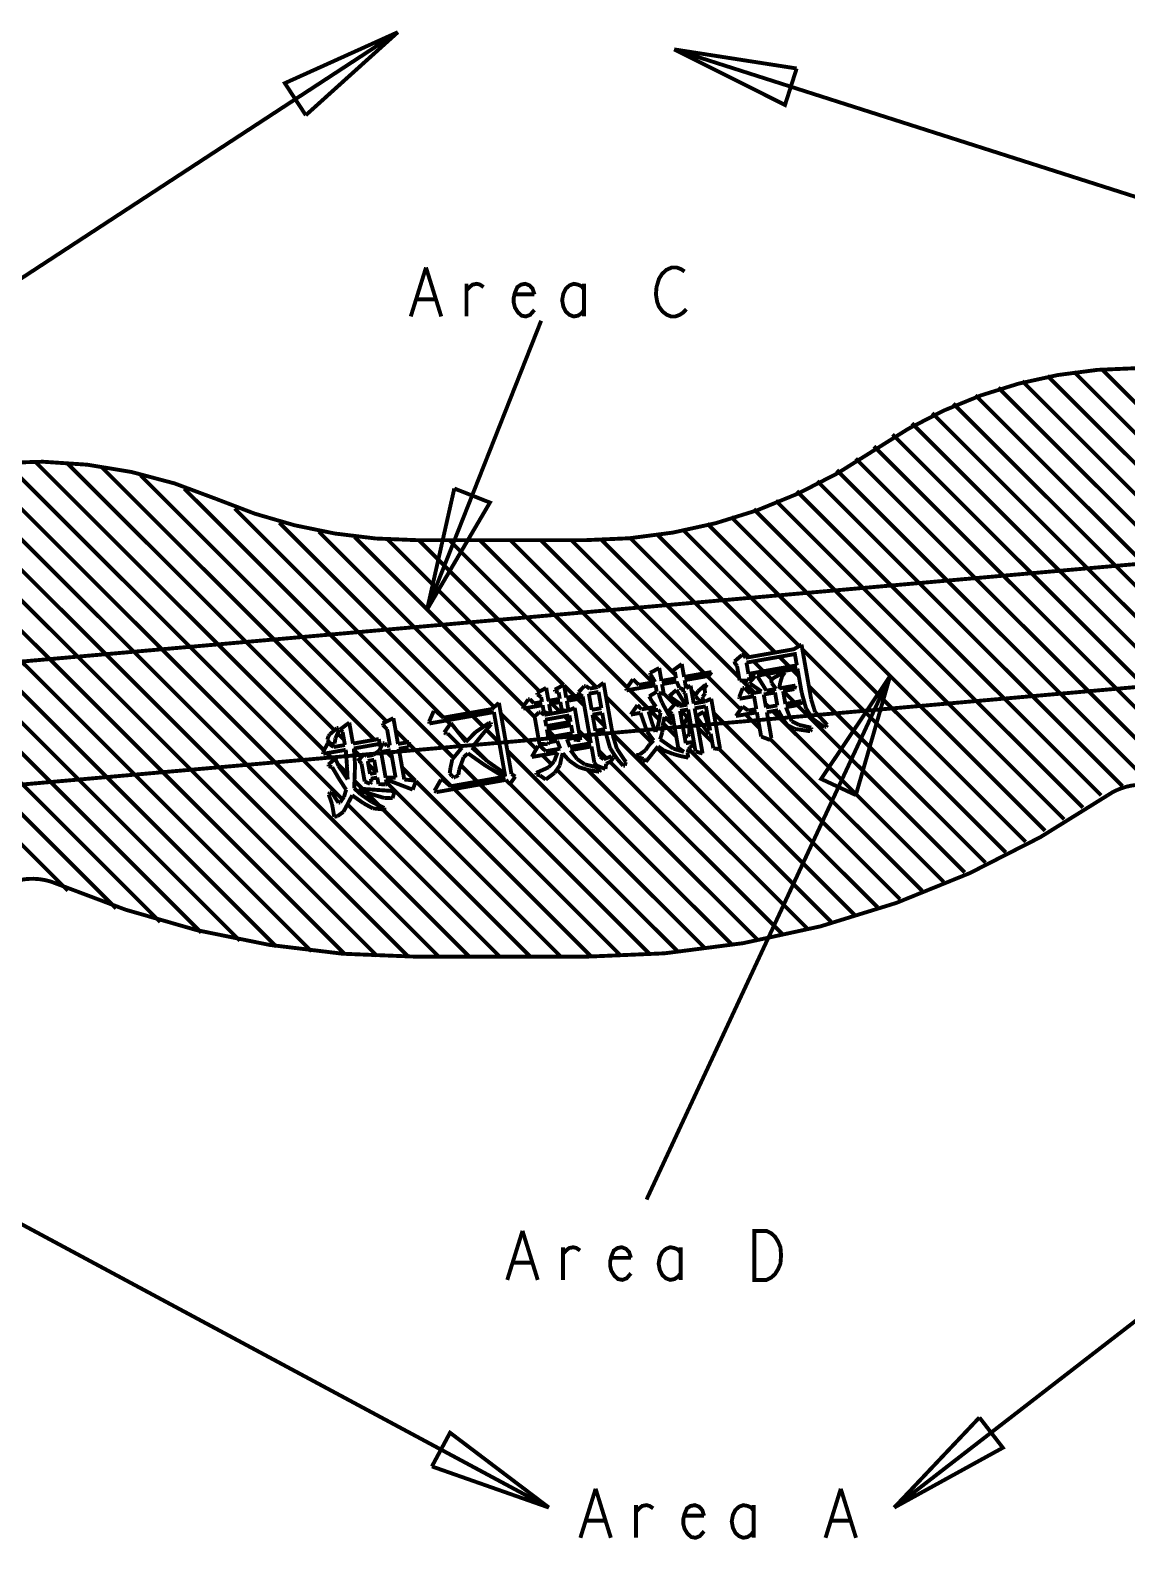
# Model space of a CAD drawing. Header units: millimetres. Extents: x 3885 to 4350, y -149 to 182.
# Drawn here: x 4093.67 to 4129.46, y -15.57 to 33.71 of the extents above; entities that cross this region are included whole.
import ezdxf

# ---------------------------------------------------------------- set-up
doc = ezdxf.new("R2010")
doc.units = ezdxf.units.MM
doc.header["$LTSCALE"] = 23.1
doc.layers.get('0').update_dxf_attribs({"linetype": 'CONTINUOUS'})

msp = doc.modelspace()

# ---------------------------------------------------------------- linework, layer by layer
at = {"const_width": 0.127}
for points in [[(4105.672, 33.651), (4079.614, 16.608)], [(4105.672, 33.651), (4101.982, 31.985), (4102.666, 30.939)], [(4102.666, 30.939), (4105.672, 33.651)], [(4114.686, 33.088), (4149.054, 22.102)], [(4114.686, 33.088), (4118.306, 31.275), (4118.686, 32.465)], [(4118.686, 32.465), (4114.686, 33.088)], [(4106.092, 24.368), (4106.589, 25.968)], [(4106.589, 25.968), (4107.087, 24.368)], [(4115.028, 25.835), (4114.909, 25.915), (4114.77, 25.968), (4114.61, 25.968), (4114.431, 25.888), (4114.292, 25.755), (4114.192, 25.595), (4114.113, 25.328), (4114.093, 25.088), (4114.133, 24.848), (4114.192, 24.688), (4114.312, 24.528), (4114.451, 24.422), (4114.59, 24.368), (4114.73, 24.368), (4114.869, 24.422), (4114.989, 24.502), (4115.088, 24.608)], [(4107.911, 25.222), (4108.011, 25.328), (4108.11, 25.408), (4108.249, 25.435), (4108.349, 25.408), (4108.468, 25.328)], [(4107.911, 24.368), (4107.911, 25.435)], [(4110.128, 25.088), (4110.069, 25.275), (4109.969, 25.382), (4109.83, 25.435), (4109.69, 25.408), (4109.571, 25.328), (4109.491, 25.142), (4109.452, 24.982), (4109.452, 24.822), (4109.491, 24.662), (4109.591, 24.502), (4109.71, 24.395), (4109.85, 24.368), (4109.989, 24.422), (4110.128, 24.582)], [(4109.491, 25.088), (4110.128, 25.088)], [(4111.748, 25.248), (4111.669, 25.355), (4111.549, 25.408), (4111.41, 25.435), (4111.271, 25.382), (4111.151, 25.275), (4111.072, 25.115), (4111.032, 24.902), (4111.072, 24.688), (4111.151, 24.528), (4111.271, 24.422), (4111.41, 24.368), (4111.549, 24.395), (4111.669, 24.475), (4111.748, 24.582)], [(4111.748, 24.368), (4111.748, 25.435)], [(4106.908, 24.928), (4106.271, 24.928)], [(4106.625, 14.802), (4110.347, 24.229)], [(4142.21, 9.086), (4128.641, 22.655)], [(4139.223, 9.086), (4126.048, 22.261)], [(4140.219, 9.086), (4126.869, 22.436)], [(4141.214, 9.086), (4127.731, 22.569)], [(4137.232, 9.086), (4124.516, 21.802)], [(4138.227, 9.086), (4125.265, 22.049)], [(4135.24, 9.086), (4123.109, 21.217)], [(4136.236, 9.086), (4123.798, 21.525)], [(4134.245, 9.086), (4122.449, 20.882)], [(4133.249, 9.086), (4121.815, 20.521)], [(4131.258, 9.086), (4120.61, 19.734)], [(4132.254, 9.086), (4121.206, 20.134)], [(4106.011, 3.47), (4090.213, 19.267)], [(4107.006, 3.469), (4091.06, 19.416)], [(4108.002, 3.469), (4091.932, 19.539)], [(4103.859, 8.608), (4092.853, 19.614)], [(4103.258, 10.204), (4093.832, 19.63)], [(4103.601, 10.858), (4094.88, 19.578)], [(4104.907, 10.547), (4096.015, 19.438)], [(4105.304, 11.146), (4097.269, 19.181)], [(4130.263, 9.086), (4119.994, 19.354)], [(4101.709, 3.789), (4086.828, 18.67)], [(4102.85, 3.644), (4087.674, 18.819)], [(4103.943, 3.546), (4088.52, 18.969)], [(4104.995, 3.489), (4089.367, 19.118)], [(4107.488, 9.958), (4098.698, 18.747)], [(4107.513, 18.752), (4106.625, 14.802)], [(4106.625, 14.802), (4108.675, 18.293), (4107.513, 18.752)], [(4129.317, 9.036), (4119.355, 18.997)], [(4097.913, 4.598), (4084.289, 18.223)], [(4099.253, 4.254), (4085.135, 18.372)], [(4100.513, 3.989), (4085.981, 18.521)], [(4128.027, 8.334), (4118.003, 18.358)], [(4128.625, 8.732), (4118.692, 18.665)], [(4094.901, 5.619), (4082.596, 17.924)], [(4096.474, 5.042), (4083.442, 18.073)], [(4107.169, 11.272), (4100.345, 18.096)], [(4126.794, 7.576), (4116.545, 17.826)], [(4127.417, 7.949), (4117.288, 18.078)], [(4081.527, 12.064), (4145.562, 17.666)], [(4108.015, 11.421), (4101.804, 17.632)], [(4108.814, 11.618), (4103.089, 17.343)], [(4117.987, 13.397), (4114.12, 17.263)], [(4118.77, 13.61), (4114.963, 17.416)], [(4126.159, 7.216), (4115.77, 17.605)], [(4109.776, 11.652), (4104.256, 17.171)], [(4110.298, 12.125), (4105.337, 17.087)], [(4111.791, 17.065), (4106.291, 17.065)], [(4111.791, 17.065), (4106.291, 17.065)], [(4111.081, 12.338), (4106.349, 17.07)], [(4112.155, 12.26), (4107.345, 17.07)], [(4113.154, 12.256), (4108.34, 17.07)], [(4113.986, 12.419), (4109.336, 17.07)], [(4114.727, 12.674), (4110.332, 17.07)], [(4115.679, 12.718), (4111.327, 17.07)], [(4116.807, 12.586), (4112.307, 17.085)], [(4117.141, 13.247), (4113.237, 17.151)], [(4145.562, 13.651), (4082.224, 8.109)], [(4116.896, 13.313), (4116.66, 13.108)], [(4117.02, 13.226), (4116.948, 13.322), (4116.896, 13.313)], [(4118.845, 13.656), (4118.6, 13.505), (4117.02, 13.226)], [(4118.693, 12.978), (4118.628, 13.346), (4117.048, 13.068)], [(4118.449, 12.935), (4118.126, 13.258)], [(4119.161, 11.865), (4118.845, 13.656)], [(4125.51, 6.869), (4118.871, 13.508)], [(4114.2, 12.892), (4113.902, 12.731)], [(4114.274, 12.47), (4114.2, 12.892)], [(4114.937, 13.022), (4114.649, 12.808)], [(4114.649, 12.808), (4114.711, 12.765)], [(4114.711, 12.765), (4114.748, 12.554)], [(4115.012, 12.6), (4114.937, 13.022)], [(4115.907, 12.758), (4115.012, 12.6)], [(4115.82, 12.634), (4115.907, 12.758)], [(4116.66, 13.108), (4116.669, 13.056), (4116.741, 12.959)], [(4116.741, 12.959), (4116.824, 12.485)], [(4117.048, 13.068), (4117.113, 12.699)], [(4117.113, 12.699), (4118.693, 12.978)], [(4117.602, 12.786), (4117.279, 13.109)], [(4117.395, 12.64), (4118.712, 12.872)], [(4118.755, 12.629), (4118.541, 12.843)], [(4118.712, 12.872), (4118.851, 12.082)], [(4111.092, 12.344), (4110.794, 12.183)], [(4111.166, 11.922), (4111.092, 12.344)], [(4111.447, 11.972), (4111.095, 12.323)], [(4111.752, 12.297), (4111.569, 12.102)], [(4111.804, 12.306), (4111.752, 12.297)], [(4111.928, 12.219), (4111.804, 12.306)], [(4112.192, 12.266), (4111.928, 12.219)], [(4112.384, 12.408), (4112.192, 12.266)], [(4112.691, 10.67), (4112.384, 12.408)], [(4113.342, 12.523), (4113.124, 12.213)], [(4113.134, 12.161), (4114.082, 12.328)], [(4113.537, 12.34), (4113.342, 12.523)], [(4114.063, 12.433), (4113.537, 12.34)], [(4121.738, 12.632), (4113.787, -4.463)], [(4113.902, 12.731), (4113.912, 12.678)], [(4113.912, 12.678), (4113.983, 12.582)], [(4113.983, 12.582), (4114.063, 12.433)], [(4114.083, 12.323), (4114.078, 12.327)], [(4114.082, 12.328), (4114.119, 12.117)], [(4114.748, 12.554), (4114.274, 12.47)], [(4114.767, 12.449), (4114.293, 12.365)], [(4114.293, 12.365), (4114.348, 12.049)], [(4114.857, 12.247), (4114.767, 12.449)], [(4115.03, 12.495), (4115.82, 12.634)], [(4115.077, 12.231), (4115.03, 12.495)], [(4115.137, 12.264), (4115.057, 12.344)], [(4115.225, 12.312), (4115.077, 12.231)], [(4115.328, 11.733), (4115.225, 12.312)], [(4115.709, 12.343), (4115.473, 12.138)], [(4115.675, 12.228), (4115.761, 12.352)], [(4115.761, 12.352), (4115.709, 12.343)], [(4116.856, 11.541), (4115.771, 12.626)], [(4116.824, 12.485), (4117.097, 12.479)], [(4117.31, 12.082), (4116.909, 12.483)], [(4117.097, 12.479), (4117.14, 12.541)], [(4117.131, 12.594), (4117.342, 12.631)], [(4117.14, 12.541), (4117.131, 12.594)], [(4117.342, 12.631), (4117.159, 12.436)], [(4117.159, 12.436), (4117.168, 12.383)], [(4117.168, 12.383), (4117.54, 12.123)], [(4117.698, 12.151), (4117.395, 12.64)], [(4117.871, 12.517), (4117.695, 12.693)], [(4118.247, 12.736), (4117.949, 12.575), (4117.853, 12.504)], [(4117.853, 12.504), (4117.872, 12.399)], [(4117.872, 12.399), (4118.014, 12.206)], [(4118.12, 12.225), (4118.144, 12.392)], [(4118.646, 12.318), (4118.12, 12.225)], [(4118.157, 12.231), (4118.125, 12.263)], [(4118.144, 12.392), (4118.213, 12.622)], [(4118.213, 12.622), (4118.299, 12.745)], [(4118.299, 12.745), (4118.247, 12.736)], [(4118.612, 12.203), (4118.646, 12.318)], [(4124.848, 6.535), (4119.084, 12.299)], [(4121.738, 12.632), (4119.485, 9.269), (4120.618, 8.742)], [(4120.618, 8.742), (4121.738, 12.632)], [(4109.927, 11.867), (4109.753, 11.619)], [(4109.979, 11.876), (4109.927, 11.867)], [(4110.112, 11.736), (4109.979, 11.876)], [(4110.376, 11.783), (4110.112, 11.736)], [(4110.512, 12.242), (4110.215, 12.08)], [(4110.215, 12.08), (4110.224, 12.028)], [(4110.224, 12.028), (4110.348, 11.941)], [(4110.348, 11.941), (4110.376, 11.783)], [(4110.587, 11.82), (4110.512, 12.242)], [(4110.601, 11.822), (4110.583, 11.84)], [(4110.955, 11.885), (4110.587, 11.82)], [(4110.605, 11.715), (4110.974, 11.78)], [(4110.794, 12.183), (4110.804, 12.13)], [(4110.804, 12.13), (4110.918, 12.096)], [(4110.918, 12.096), (4110.955, 11.885)], [(4110.974, 11.78), (4111.021, 11.516)], [(4111.64, 12.006), (4111.166, 11.922)], [(4111.185, 11.817), (4111.606, 11.891)], [(4111.231, 11.553), (4111.185, 11.817)], [(4111.755, 11.664), (4111.539, 11.879)], [(4111.569, 12.102), (4111.578, 12.049)], [(4111.578, 12.049), (4111.702, 11.962)], [(4111.606, 11.891), (4111.64, 12.006)], [(4111.702, 11.962), (4111.971, 10.435)], [(4112.22, 12.108), (4111.904, 12.052)], [(4111.904, 12.052), (4111.996, 11.526)], [(4112.313, 11.581), (4112.22, 12.108)], [(4113.953, 10.461), (4112.465, 11.949)], [(4113.124, 12.213), (4113.134, 12.161)], [(4113.832, 11.578), (4113.232, 12.178)], [(4114.119, 12.117), (4113.874, 11.965)], [(4113.874, 11.965), (4113.955, 11.816)], [(4113.955, 11.816), (4114.097, 11.624)], [(4114.348, 12.049), (4114.181, 12.074)], [(4114.181, 12.074), (4114.19, 12.021)], [(4114.19, 12.021), (4114.29, 11.767)], [(4114.29, 11.767), (4114.612, 11.172)], [(4114.701, 11.704), (4114.347, 12.059)], [(4114.761, 12.176), (4114.525, 11.971)], [(4114.525, 11.971), (4114.959, 11.668)], [(4115.064, 11.686), (4114.761, 12.176)], [(4115.033, 12.17), (4114.857, 12.247)], [(4114.981, 12.16), (4115.033, 12.17)], [(4114.99, 12.108), (4114.981, 12.16)], [(4115.052, 12.064), (4114.99, 12.108)], [(4115.117, 11.695), (4115.052, 12.064)], [(4115.387, 12.014), (4115.255, 12.147)], [(4115.696, 11.798), (4115.328, 11.733)], [(4115.473, 12.138), (4115.387, 12.014)], [(4115.387, 12.014), (4115.396, 11.962)], [(4115.396, 11.962), (4115.467, 11.866)], [(4115.467, 11.866), (4115.591, 11.779)], [(4115.591, 11.779), (4115.634, 11.841)], [(4115.617, 11.784), (4115.604, 11.797)], [(4115.616, 11.946), (4115.703, 12.07)], [(4115.634, 11.841), (4115.616, 11.946)], [(4115.703, 12.07), (4115.675, 12.228)], [(4115.898, 11.887), (4115.696, 11.798)], [(4116.186, 10.255), (4115.898, 11.887)], [(4116.923, 12.231), (4116.812, 11.94)], [(4116.812, 11.94), (4116.821, 11.887)], [(4116.821, 11.887), (4117.295, 11.971)], [(4116.976, 12.241), (4116.923, 12.231)], [(4117.171, 12.058), (4116.976, 12.241)], [(4117.54, 12.123), (4117.171, 12.058)], [(4117.295, 11.971), (4117.37, 11.549)], [(4117.98, 12.092), (4117.611, 12.027)], [(4117.611, 12.027), (4117.686, 11.605)], [(4118.014, 12.206), (4117.698, 12.151)], [(4118.055, 11.67), (4117.98, 12.092)], [(4118.244, 12.138), (4118.612, 12.203)], [(4118.318, 11.717), (4118.244, 12.138)], [(4118.618, 11.77), (4118.249, 12.139)], [(4118.845, 11.81), (4118.318, 11.717)], [(4118.811, 11.695), (4118.845, 11.81)], [(4118.851, 12.082), (4118.996, 11.565)], [(4119.288, 11.453), (4119.161, 11.865)], [(4106.843, 11.486), (4106.688, 11.133)], [(4106.698, 11.08), (4108.805, 11.452)], [(4106.896, 11.495), (4106.843, 11.486)], [(4107.153, 11.269), (4106.896, 11.495)], [(4108.734, 11.548), (4107.153, 11.269)], [(4108.464, 10.973), (4108.108, 11.329)], [(4108.969, 11.752), (4108.734, 11.548)], [(4108.805, 11.452), (4109.176, 9.344)], [(4109.378, 9.434), (4108.969, 11.752)], [(4110.189, 10.243), (4109.031, 11.401)], [(4109.753, 11.619), (4109.762, 11.566)], [(4109.762, 11.566), (4110.394, 11.677)], [(4110.137, 11.291), (4109.847, 11.581)], [(4110.274, 11.439), (4110.134, 11.306)], [(4110.134, 11.306), (4110.292, 10.41)], [(4110.326, 11.448), (4110.274, 11.439)], [(4110.45, 11.361), (4110.326, 11.448)], [(4110.394, 11.677), (4110.432, 11.467)], [(4110.432, 11.467), (4110.608, 11.389)], [(4111.24, 11.501), (4110.45, 11.361)], [(4111.268, 11.343), (4110.478, 11.203)], [(4110.652, 11.451), (4110.605, 11.715)], [(4110.608, 11.389), (4110.652, 11.451)], [(4110.97, 11.453), (4110.693, 11.73)], [(4111.021, 11.516), (4111.188, 11.492)], [(4111.293, 11.13), (4111.109, 11.314)], [(4111.188, 11.492), (4111.231, 11.553)], [(4111.442, 11.591), (4111.24, 11.501)], [(4111.306, 11.132), (4111.268, 11.343)], [(4111.628, 10.537), (4111.442, 11.591)], [(4111.996, 11.526), (4112.313, 11.581)], [(4112.341, 11.423), (4112.024, 11.367)], [(4112.024, 11.367), (4112.117, 10.84)], [(4112.414, 11.005), (4112.047, 11.371)], [(4112.433, 10.896), (4112.341, 11.423)], [(4113.49, 11.68), (4113.273, 11.37)], [(4113.273, 11.37), (4113.589, 11.426)], [(4113.623, 11.541), (4113.49, 11.68)], [(4113.589, 11.426), (4113.806, 10.813)], [(4114.097, 11.624), (4113.623, 11.541)], [(4114.169, 11.528), (4113.853, 11.472)], [(4113.853, 11.472), (4113.98, 11.06)], [(4114.203, 11.207), (4113.925, 11.485)], [(4114.156, 10.983), (4114.215, 11.265), (4114.24, 11.432)], [(4114.24, 11.432), (4114.169, 11.528)], [(4114.373, 11.293), (4114.314, 11.011)], [(4114.568, 11.11), (4114.373, 11.293)], [(4114.503, 11.479), (4114.73, 11.736)], [(4114.627, 11.392), (4114.503, 11.479)], [(4114.822, 10.286), (4114.627, 11.392)], [(4114.73, 11.736), (4114.854, 11.649)], [(4114.854, 11.649), (4115.117, 11.695)], [(4114.881, 11.491), (4115.145, 11.537)], [(4115.067, 10.437), (4114.881, 11.491)], [(4115.117, 11.289), (4114.91, 11.496)], [(4115.129, 11.318), (4114.974, 10.964)], [(4115.191, 11.274), (4115.129, 11.318)], [(4115.145, 11.537), (4115.386, 10.168)], [(4115.176, 11.054), (4115.191, 11.274)], [(4115.356, 11.575), (4115.724, 11.64)], [(4115.616, 10.1), (4115.356, 11.575)], [(4115.647, 11.463), (4115.402, 11.311)], [(4115.402, 11.311), (4115.83, 10.735)], [(4115.864, 10.849), (4115.647, 11.463)], [(4115.724, 11.64), (4115.864, 10.849)], [(4122.059, 5.342), (4115.98, 11.421)], [(4116.92, 11.633), (4116.704, 11.323)], [(4116.704, 11.323), (4117.388, 11.444)], [(4117.106, 11.503), (4116.92, 11.633)], [(4117.482, 10.915), (4117.018, 11.379)], [(4117.37, 11.549), (4117.106, 11.503)], [(4117.388, 11.444), (4117.527, 10.654)], [(4117.772, 11.621), (4117.664, 11.728)], [(4117.686, 11.605), (4118.055, 11.67)], [(4117.714, 11.447), (4118.082, 11.512)], [(4117.862, 10.604), (4117.714, 11.447)], [(4123.483, 5.91), (4117.911, 11.482)], [(4118.082, 11.512), (4118.244, 11.215)], [(4118.336, 11.611), (4118.811, 11.695)], [(4118.436, 11.357), (4118.336, 11.611)], [(4118.525, 11.156), (4118.436, 11.357)], [(4124.173, 6.215), (4118.711, 11.677)], [(4118.996, 11.565), (4119.22, 11.224)], [(4119.688, 11.035), (4119.288, 11.453)], [(4103.682, 10.929), (4103.447, 10.724)], [(4103.735, 10.938), (4103.682, 10.929)], [(4103.71, 10.77), (4103.744, 10.885)], [(4103.744, 10.885), (4103.735, 10.938)], [(4104.085, 11.108), (4103.797, 10.894)], [(4103.797, 10.894), (4103.868, 10.798)], [(4103.868, 10.798), (4103.943, 10.377)], [(4104.206, 10.423), (4104.085, 11.108)], [(4105.526, 11.254), (4105.176, 11.083)], [(4105.176, 11.083), (4105.185, 11.03)], [(4105.185, 11.03), (4105.319, 10.891)], [(4105.319, 10.891), (4105.411, 10.364)], [(4105.675, 10.411), (4105.526, 11.254)], [(4105.984, 10.465), (4105.597, 10.852)], [(4106.688, 11.133), (4106.698, 11.08)], [(4107.401, 11.095), (4107.184, 10.786)], [(4107.184, 10.786), (4107.246, 10.742)], [(4107.378, 11.062), (4107.261, 11.179)], [(4107.89, 10.476), (4107.401, 11.095)], [(4107.928, 10.513), (4107.61, 10.83)], [(4108.213, 10.804), (4107.89, 10.476)], [(4108.65, 11.098), (4108.213, 10.804)], [(4108.442, 10.736), (4108.712, 11.055)], [(4108.98, 10.456), (4108.561, 10.876)], [(4108.703, 11.108), (4108.65, 11.098)], [(4108.712, 11.055), (4108.703, 11.108)], [(4110.478, 11.203), (4110.515, 10.993)], [(4110.515, 10.993), (4111.306, 11.132)], [(4111.324, 11.027), (4110.534, 10.887)], [(4110.534, 10.887), (4110.58, 10.624)], [(4110.77, 10.657), (4110.539, 10.888)], [(4111.371, 10.763), (4111.324, 11.027)], [(4111.968, 10.455), (4111.572, 10.851)], [(4112.117, 10.84), (4112.433, 10.896)], [(4112.136, 10.735), (4112.452, 10.791)], [(4112.452, 10.791), (4112.597, 10.274)], [(4113.806, 10.813), (4114.02, 10.524)], [(4113.98, 11.06), (4114.079, 10.806)], [(4114.079, 10.806), (4114.156, 10.983)], [(4114.299, 10.791), (4114.231, 10.561)], [(4114.314, 11.011), (4114.299, 10.791)], [(4114.758, 10.652), (4114.329, 11.081)], [(4114.63, 11.067), (4114.568, 11.11)], [(4114.612, 11.172), (4114.674, 11.129)], [(4114.674, 11.129), (4114.63, 11.067)], [(4115.179, 10.729), (4115.176, 11.054)], [(4115.204, 11.202), (4115.187, 11.218)], [(4115.929, 10.476), (4115.468, 10.938)], [(4118.244, 11.215), (4118.386, 11.023)], [(4118.386, 11.023), (4118.625, 10.902)], [(4118.764, 11.035), (4118.525, 11.156)], [(4118.625, 10.902), (4119.126, 10.827)], [(4119.161, 10.942), (4118.764, 11.035)], [(4119.126, 10.827), (4119.17, 10.889)], [(4119.17, 10.889), (4119.161, 10.942)], [(4119.22, 11.224), (4119.591, 10.963)], [(4119.591, 10.963), (4119.644, 10.973)], [(4119.644, 10.973), (4119.688, 11.035)], [(4103.388, 10.442), (4103.224, 10.141)], [(4103.404, 10.662), (4103.37, 10.547)], [(4103.37, 10.547), (4103.441, 10.451)], [(4103.574, 10.312), (4103.388, 10.442)], [(4103.447, 10.724), (4103.404, 10.662)], [(4103.441, 10.451), (4103.503, 10.408)], [(4103.503, 10.408), (4103.608, 10.426)], [(4103.943, 10.377), (4103.574, 10.312)], [(4103.608, 10.426), (4103.633, 10.594)], [(4103.633, 10.594), (4103.71, 10.77)], [(4103.913, 10.545), (4103.704, 10.755)], [(4105.049, 10.572), (4104.206, 10.423)], [(4104.234, 10.265), (4105.077, 10.414)], [(4105.128, 10.326), (4105.045, 10.408)], [(4105.077, 10.414), (4105.049, 10.572)], [(4105.182, 10.433), (4105.061, 10.194)], [(4105.235, 10.442), (4105.182, 10.433)], [(4105.306, 10.346), (4105.235, 10.442)], [(4105.411, 10.364), (4105.306, 10.346)], [(4106.044, 10.476), (4105.675, 10.411)], [(4105.703, 10.253), (4106.019, 10.308)], [(4106.019, 10.308), (4106.044, 10.476)], [(4107.415, 9.034), (4106.035, 10.415)], [(4107.246, 10.742), (4107.299, 10.751)], [(4107.299, 10.751), (4107.76, 10.29)], [(4107.76, 10.29), (4107.447, 9.909)], [(4108.086, 10.293), (4108.442, 10.736)], [(4108.6, 9.84), (4108.086, 10.293)], [(4108.601, 9.839), (4108.113, 10.327)], [(4110.249, 10.348), (4110.041, 9.986)], [(4110.301, 10.357), (4110.249, 10.348)], [(4110.292, 10.41), (4110.565, 10.404)], [(4110.497, 10.175), (4110.301, 10.357)], [(4110.565, 10.404), (4110.608, 10.466)], [(4110.58, 10.624), (4111.371, 10.763)], [(4110.608, 10.466), (4110.871, 10.512)], [(4110.871, 10.512), (4110.971, 10.258)], [(4111.188, 10.568), (4111.398, 10.605)], [(4111.287, 10.314), (4111.188, 10.568)], [(4111.971, 10.435), (4111.287, 10.314)], [(4111.305, 10.209), (4111.99, 10.329)], [(4111.398, 10.605), (4111.408, 10.552)], [(4111.408, 10.552), (4111.628, 10.537)], [(4111.99, 10.329), (4112.083, 9.803)], [(4112.266, 9.998), (4112.136, 10.735)], [(4119.021, 4.398), (4112.678, 10.741)], [(4112.818, 10.258), (4112.691, 10.67)], [(4113.88, 10.391), (4113.75, 10.205)], [(4113.762, 9.827), (4114.162, 10.332)], [(4114.02, 10.524), (4113.88, 10.391)], [(4119.806, 4.608), (4114.127, 10.288)], [(4114.162, 10.332), (4114.348, 10.202), (4114.64, 10.09)], [(4114.231, 10.561), (4114.664, 10.258)], [(4115.021, 10.701), (4115.083, 10.657)], [(4115.278, 10.474), (4115.067, 10.437)], [(4115.083, 10.657), (4115.135, 10.667)], [(4115.135, 10.667), (4115.179, 10.729)], [(4115.157, 10.236), (4115.2, 10.298)], [(4115.2, 10.298), (4115.296, 10.369)], [(4115.34, 10.431), (4115.278, 10.474)], [(4115.296, 10.369), (4115.34, 10.431)], [(4115.83, 10.735), (4115.882, 10.744)], [(4115.882, 10.744), (4115.966, 10.27)], [(4117.527, 10.654), (4117.819, 10.542)], [(4117.819, 10.542), (4117.862, 10.604)], [(4122.778, 5.618), (4117.834, 10.563)], [(4103.224, 10.141), (4103.233, 10.089)], [(4103.233, 10.089), (4103.971, 10.219)], [(4103.575, 9.888), (4103.353, 10.11)], [(4103.639, 9.943), (4103.404, 9.739)], [(4103.648, 9.891), (4103.639, 9.943)], [(4103.738, 9.689), (4103.648, 9.891)], [(4103.971, 10.219), (4104.011, 9.683)], [(4104.246, 8.964), (4104.274, 9.729), (4104.234, 10.265)], [(4104.479, 9.979), (4104.237, 10.221)], [(4104.597, 10.058), (4104.544, 10.049), (4104.361, 9.853)], [(4104.361, 9.853), (4104.414, 9.863)], [(4104.414, 9.863), (4104.485, 9.766)], [(4104.659, 10.014), (4104.597, 10.058)], [(4104.869, 10.052), (4104.659, 10.014)], [(4104.897, 9.893), (4104.687, 9.856)], [(4104.687, 9.856), (4104.761, 9.435)], [(4105.061, 10.194), (4104.869, 10.052)], [(4104.972, 9.472), (4104.897, 9.893)], [(4105.439, 10.206), (4105.123, 10.151)], [(4105.123, 10.151), (4105.272, 9.308)], [(4105.481, 9.973), (4105.276, 10.178)], [(4105.597, 9.311), (4105.439, 10.206)], [(4105.879, 9.252), (4105.703, 10.253)], [(4107.447, 9.909), (4107.388, 9.627)], [(4107.671, 9.568), (4107.816, 9.974)], [(4107.816, 9.974), (4107.956, 10.107)], [(4107.956, 10.107), (4108.513, 9.716), (4109.062, 9.378)], [(4109.096, 9.493), (4108.6, 9.84)], [(4115.688, 3.749), (4109.244, 10.192)], [(4110.041, 9.986), (4110.884, 10.134)], [(4110.683, 9.748), (4110.386, 10.046)], [(4110.971, 10.258), (4110.497, 10.175)], [(4110.772, 9.843), (4110.589, 9.648)], [(4110.884, 10.134), (4110.772, 9.843)], [(4110.958, 9.713), (4111.017, 9.995)], [(4111.017, 9.995), (4111.051, 10.109)], [(4111.051, 10.109), (4111.256, 9.874)], [(4111.256, 9.874), (4111.566, 9.657)], [(4111.519, 9.92), (4111.305, 10.209)], [(4111.767, 9.747), (4111.519, 9.92)], [(4112.083, 9.803), (4112.154, 9.706)], [(4112.478, 9.945), (4112.232, 10.192)], [(4112.39, 9.911), (4112.266, 9.998)], [(4112.644, 10.01), (4112.39, 9.911)], [(4112.47, 9.762), (4112.619, 9.843)], [(4118.218, 4.206), (4112.594, 9.829)], [(4112.597, 10.274), (4112.821, 9.933)], [(4112.619, 9.843), (4112.706, 9.967)], [(4112.706, 9.967), (4112.644, 10.01)], [(4113.112, 9.821), (4112.818, 10.258)], [(4112.821, 9.933), (4113.025, 9.697)], [(4113.078, 9.706), (4113.112, 9.821)], [(4113.558, 10.063), (4113.453, 10.044)], [(4113.453, 10.044), (4113.462, 9.991)], [(4113.462, 9.991), (4113.691, 9.923)], [(4113.75, 10.205), (4113.558, 10.063)], [(4113.691, 9.923), (4113.762, 9.827)], [(4114.64, 10.09), (4114.869, 10.022)], [(4114.664, 10.258), (4115.008, 10.155)], [(4115.008, 10.155), (4114.822, 10.286)], [(4114.869, 10.022), (4115.151, 9.963)], [(4115.123, 10.121), (4115.157, 10.236)], [(4115.151, 9.963), (4115.123, 10.121)], [(4120.573, 4.836), (4115.164, 10.246)], [(4115.386, 10.168), (4115.616, 10.1)], [(4115.966, 10.27), (4116.133, 10.245)], [(4116.133, 10.245), (4116.186, 10.255)], [(4121.324, 5.081), (4116.156, 10.249)], [(4103.404, 9.739), (4103.413, 9.686)], [(4103.413, 9.686), (4103.528, 9.652)], [(4103.528, 9.652), (4103.76, 9.258), (4103.983, 8.917)], [(4104.023, 9.44), (4103.71, 9.753)], [(4104.032, 9.252), (4103.738, 9.689)], [(4104.011, 9.683), (4104.032, 9.252)], [(4104.485, 9.766), (4104.587, 9.187)], [(4104.968, 9.49), (4104.705, 9.754)], [(4104.761, 9.435), (4104.972, 9.472)], [(4104.789, 9.277), (4104.999, 9.314)], [(4104.999, 9.314), (4105.037, 9.103)], [(4105.272, 9.308), (4105.325, 9.317)], [(4105.325, 9.317), (4105.597, 9.311)], [(4106.239, 9.214), (4105.81, 9.644)], [(4107.388, 9.627), (4107.364, 9.459)], [(4107.364, 9.459), (4107.435, 9.363)], [(4109.176, 9.344), (4107.385, 9.028)], [(4107.435, 9.363), (4107.497, 9.32)], [(4107.497, 9.32), (4107.55, 9.329)], [(4107.55, 9.329), (4107.646, 9.4)], [(4107.646, 9.4), (4107.671, 9.568)], [(4108.262, 9.183), (4107.725, 9.72)], [(4109.062, 9.378), (4109.105, 9.44)], [(4109.108, 9.332), (4109.062, 9.379)], [(4109.105, 9.44), (4109.096, 9.493)], [(4109.328, 9.1), (4109.502, 9.347)], [(4109.502, 9.347), (4109.378, 9.434)], [(4110.589, 9.648), (4110.187, 9.468)], [(4110.187, 9.468), (4110.196, 9.416)], [(4110.196, 9.416), (4110.311, 9.381)], [(4110.311, 9.381), (4110.497, 9.251)], [(4110.497, 9.251), (4110.785, 9.465)], [(4110.785, 9.465), (4110.958, 9.713)], [(4116.552, 3.88), (4110.86, 9.572)], [(4111.566, 9.657), (4111.91, 9.555)], [(4112.278, 9.62), (4111.767, 9.747)], [(4117.395, 4.033), (4111.857, 9.57)], [(4111.91, 9.555), (4112.244, 9.505)], [(4112.154, 9.706), (4112.445, 9.595)], [(4112.244, 9.505), (4112.287, 9.567)], [(4112.287, 9.567), (4112.278, 9.62)], [(4112.445, 9.595), (4112.47, 9.762)], [(4113.025, 9.697), (4113.078, 9.706)], [(4121.869, -14.52), (4152.998, 9.566)], [(4103.456, 8.825), (4103.413, 8.763)], [(4103.509, 8.834), (4103.456, 8.825)], [(4103.732, 8.493), (4103.509, 8.834)], [(4103.983, 8.917), (4103.915, 8.688)], [(4104.441, 8.781), (4104.246, 8.964)], [(4104.518, 8.945), (4104.255, 9.208)], [(4104.466, 8.948), (4104.423, 8.886)], [(4104.423, 8.886), (4105.226, 8.648)], [(4105.566, 8.871), (4104.466, 8.948)], [(4104.587, 9.187), (4104.764, 9.109)], [(4105.06, 8.403), (4104.641, 8.821)], [(4104.764, 9.109), (4104.807, 9.171)], [(4104.807, 9.171), (4104.789, 9.277)], [(4105.037, 9.103), (4105.256, 9.088)], [(4105.256, 9.088), (4105.309, 9.097)], [(4105.281, 9.255), (4106.155, 8.92)], [(4105.309, 9.097), (4105.281, 9.255)], [(4110.989, 3.469), (4105.298, 9.16)], [(4105.498, 8.641), (4105.566, 8.871)], [(4106.267, 9.212), (4105.879, 9.252)], [(4106.155, 8.92), (4106.267, 9.212)], [(4111.982, 3.472), (4106.26, 9.194)], [(4107.075, 9.245), (4106.868, 8.883)], [(4106.868, 8.883), (4106.93, 8.839)], [(4106.93, 8.839), (4109.195, 9.239)], [(4107.128, 9.255), (4107.075, 9.245)], [(4107.385, 9.028), (4107.128, 9.255)], [(4112.949, 3.5), (4107.508, 8.942)], [(4113.888, 3.557), (4108.354, 9.091)], [(4109.195, 9.239), (4109.328, 9.1)], [(4114.8, 3.641), (4109.333, 9.107)], [(4103.413, 8.763), (4103.521, 8.456)], [(4103.521, 8.456), (4103.595, 8.034)], [(4103.785, 8.502), (4103.732, 8.493)], [(4103.915, 8.688), (4103.785, 8.502)], [(4103.893, 8.195), (4104.057, 8.496)], [(4108.998, 3.469), (4104.027, 8.44)], [(4104.057, 8.496), (4104.178, 8.735)], [(4104.178, 8.735), (4104.55, 8.474)], [(4104.813, 8.521), (4104.441, 8.781)], [(4104.55, 8.474), (4104.85, 8.31)], [(4105.229, 8.322), (4104.813, 8.521)], [(4105.226, 8.648), (4105.498, 8.641)], [(4105.238, 8.27), (4105.229, 8.322)], [(4103.595, 8.034), (4103.701, 8.053)], [(4103.701, 8.053), (4103.893, 8.195)], [(4104.85, 8.31), (4105.238, 8.27)], [(4109.993, 3.469), (4105.188, 8.275)], [(4110.601, -14.52), (4076.797, 3.65)], [(4111.791, 3.465), (4106.291, 3.465)], [(4111.791, 3.465), (4106.291, 3.465)], [(4109.241, -7.087), (4109.739, -5.487)], [(4109.739, -5.487), (4110.236, -7.087)], [(4111.06, -6.234), (4111.16, -6.127), (4111.259, -6.047), (4111.398, -6.02), (4111.498, -6.047), (4111.617, -6.127)], [(4111.06, -7.087), (4111.06, -6.02)], [(4113.277, -6.367), (4113.218, -6.18), (4113.118, -6.074), (4112.979, -6.02), (4112.839, -6.047), (4112.72, -6.127), (4112.641, -6.314), (4112.601, -6.474), (4112.601, -6.634), (4112.641, -6.794), (4112.74, -6.954), (4112.859, -7.06), (4112.999, -7.087), (4113.138, -7.034), (4113.277, -6.874)], [(4112.641, -6.367), (4113.277, -6.367)], [(4114.897, -6.207), (4114.818, -6.1), (4114.698, -6.047), (4114.559, -6.02), (4114.42, -6.074), (4114.3, -6.18), (4114.221, -6.34), (4114.181, -6.554), (4114.221, -6.767), (4114.3, -6.927), (4114.42, -7.034), (4114.559, -7.087), (4114.698, -7.06), (4114.818, -6.98), (4114.897, -6.874)], [(4114.897, -7.087), (4114.897, -6.02)], [(4110.057, -6.527), (4109.42, -6.527)], [(4124.651, -11.578), (4121.869, -14.52)], [(4121.869, -14.52), (4125.415, -12.567), (4124.651, -11.578)], [(4110.601, -14.52), (4107.374, -12.076), (4106.782, -13.177)], [(4106.782, -13.177), (4110.601, -14.52)], [(4111.628, -15.507), (4112.125, -13.906)], [(4112.125, -13.906), (4112.622, -15.507)], [(4119.629, -15.507), (4120.126, -13.906)], [(4120.126, -13.906), (4120.623, -15.507)], [(4113.446, -14.653), (4113.546, -14.547), (4113.646, -14.467), (4113.785, -14.44), (4113.884, -14.467), (4114.004, -14.547)], [(4113.446, -15.507), (4113.446, -14.44)], [(4115.664, -14.787), (4115.604, -14.6), (4115.504, -14.493), (4115.365, -14.44), (4115.226, -14.467), (4115.106, -14.547), (4115.027, -14.733), (4114.987, -14.893), (4114.987, -15.053), (4115.027, -15.213), (4115.126, -15.373), (4115.246, -15.48), (4115.385, -15.507), (4115.524, -15.453), (4115.664, -15.293)], [(4115.027, -14.787), (4115.664, -14.787)], [(4117.284, -14.627), (4117.204, -14.52), (4117.085, -14.467), (4116.945, -14.44), (4116.806, -14.493), (4116.687, -14.6), (4116.607, -14.76), (4116.567, -14.973), (4116.607, -15.187), (4116.687, -15.347), (4116.806, -15.453), (4116.945, -15.507), (4117.085, -15.48), (4117.204, -15.4), (4117.284, -15.293)], [(4117.284, -15.507), (4117.284, -14.44)], [(4112.443, -14.947), (4111.807, -14.947)], [(4120.444, -14.947), (4119.808, -14.947)]]:
    msp.add_lwpolyline(points, dxfattribs=at)
for points in [[(4121.224, 20.006, -0.152261), (4129.805, 22.681)], [(4121.224, 20.006, -0.152261), (4129.805, 22.681)], [(4121.224, 20.006, -0.152262), (4111.791, 17.065)], [(4121.224, 20.006, -0.152262), (4111.791, 17.065)], [(4091.18, 19.399, -0.145888), (4099.75, 18.408)], [(4091.18, 19.399, -0.145888), (4099.75, 18.408)], [(4106.291, 17.065, -0.101578), (4099.751, 18.407)], [(4106.291, 17.065, -0.101578), (4099.751, 18.407)], [(4128.832, 8.733, -0.151027), (4129.961, 9.082)], [(4128.832, 8.733, -0.151027), (4129.961, 9.082)], [(4128.831, 8.732, -0.151012), (4111.791, 3.465)], [(4128.831, 8.732, -0.151012), (4111.791, 3.465)], [(4093.395, 5.98, -0.144723), (4094.522, 5.852)], [(4093.395, 5.98, -0.144723), (4094.522, 5.852)], [(4106.291, 3.465, -0.10043), (4094.52, 5.853)], [(4106.291, 3.465, -0.10043), (4094.52, 5.853)]]:
    msp.add_lwpolyline(points, format="xyb", dxfattribs=at)
msp.add_lwpolyline([(4117.302, -7.087), (4117.302, -5.487), (4117.7, -5.487), (4117.859, -5.567), (4117.978, -5.674), (4118.078, -5.834), (4118.157, -6.02), (4118.177, -6.287), (4118.157, -6.554), (4118.078, -6.74), (4117.978, -6.9), (4117.859, -7.007), (4117.7, -7.087)], close=True, dxfattribs=at)

doc.saveas('drawing.dxf')
